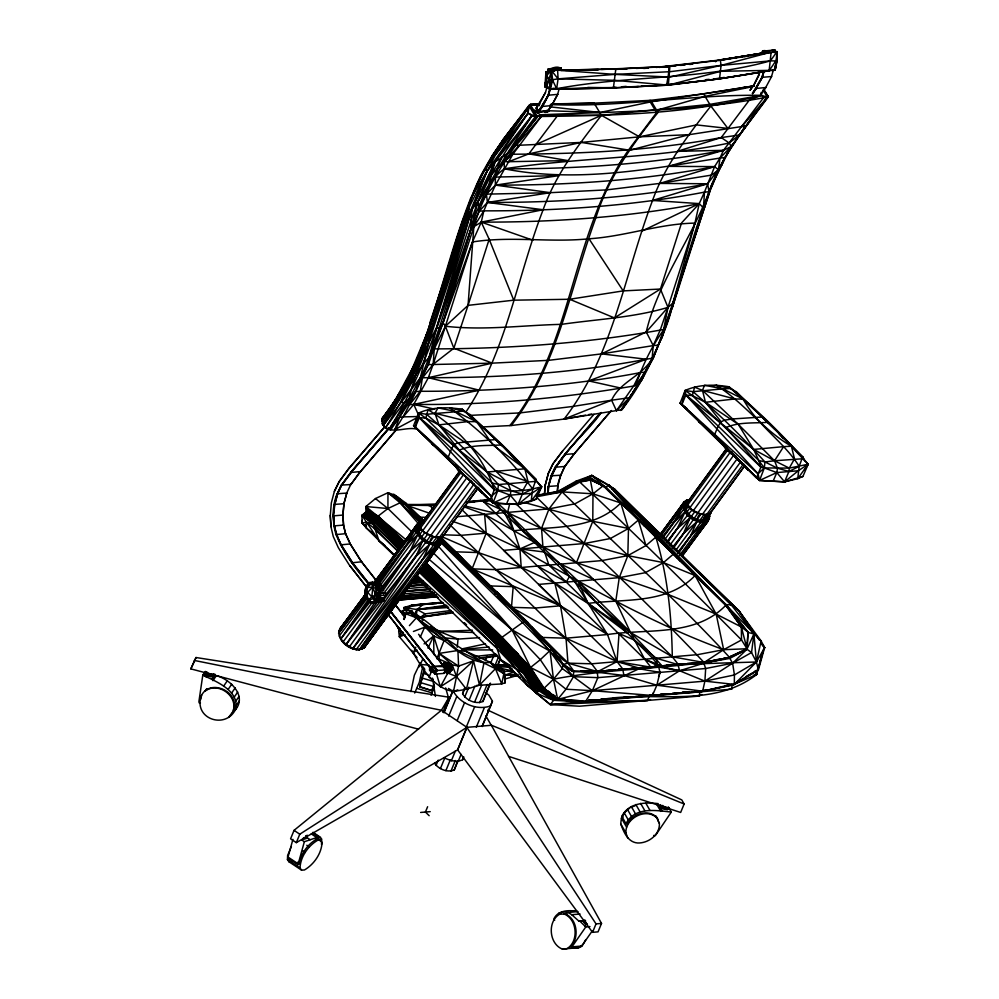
<?xml version="1.0" encoding="UTF-8"?>
<svg xmlns="http://www.w3.org/2000/svg" width="999" height="999" viewBox="0 0 999 999"><rect width="100%" height="100%" fill="white"/><g stroke="black" fill="none" stroke-linecap="round" stroke-linejoin="round"><path stroke-width="1.5" d="M422.864 521.703L405.07 504.308L393.681 494.692L387.949 492.719L387.937 508.528L412.312 532.342M442.407 665.334L439.11 659.115L439.148 653.396L433.691 635.913L416.396 617.794L409.403 612.499L405.769 613.761L403.584 619.13M668.506 66.521C670.029 71.079 666.171 84.003 666.932 85.215M665.834 66.558L663.798 67.083L669.904 66.446L668.331 85.14L613.411 87.825L550.249 89.311L544.93 86.988L545.854 80.819M306.805 838.099L306.031 836.937L307.118 835.913L305.494 838.111L303.384 838.76L306.805 838.099L306.181 836.225M306.006 835.639L306.019 837.637M425.611 563.136L501.71 638.648L529.045 667.632L541.97 687.062L557.679 699.375L585.826 701.111L702.634 691.208L734.302 684.415L734.427 674.949L732.629 663.199L729.819 658.391C671.565 669.38 611.7 667.807 553.471 679.195L530.531 667.482L479.757 616.533M548.626 70.704L545.916 72.178L546.79 75.237L546.59 86.638L550.249 89.311L556.655 88.724C627.422 75.2 700.561 80.345 770.391 60.877L777.085 60.927L777.035 51.636L772.552 51.798M653.259 666.658L659.028 666.433L644.667 659.228L548.851 564.959L542.944 546.965L541.52 528.421L549.025 508.866L562.062 491.895L576.336 482.055L590.759 479.932L605.506 486.975L620.779 502.984L628.483 528.459L627.834 555.631L619.268 577.647L615.796 601.048L630.544 632.542L644.667 659.228L650.811 667.157C682.916 662.424 718.556 667.02 747.002 648.751L748.039 632.092L725.774 604.432L605.506 486.975L589.934 477.672L576.336 482.055L559.34 491.133L536.563 495.317M774.325 51.748L777.035 51.636L776.785 61.201L775.124 70.242L720.754 71.316L668.331 85.14L614.622 80.307L558.091 78.871L549.088 80.245L546.79 75.237L551.623 70.729L553.758 70.192L615.809 69.093L669.904 66.446M416.371 429.071C405.969 426.398 391.233 435.114 383.354 425.287C429.27 357.267 440.784 273.813 470.541 198.651L487.012 171.204L495.042 161.776L528.084 113.112L528.833 105.582L530.194 104.583L539.572 104.171M362.312 520.304L362.2 523.076L366.084 527.797L394.493 555.881M763.973 89.51L768.368 96.841C693.406 111.701 616.545 111.476 540.422 114.798L537.574 116.721C510.751 149.775 486.038 185.514 473.838 226.785L443.057 322.652L428.296 364.623L420.367 377.784L383.354 425.287L382.305 423.826L381.918 418.831C403.908 390.447 419.243 357.967 432.879 324.962L472.028 209.078L487.012 171.204L495.579 154.695L528.259 108.067C503.583 137.562 479.295 169.355 468.419 206.781M616.833 87.437L554.17 88.811L556.655 88.724C628.209 89.423 699.612 83.554 769.979 70.517L775.124 70.242L777.035 51.636L720.341 60.24L659.14 67.408M318.057 838.486L322.065 842.319C321.566 853.571 314.011 864.347 304.445 869.992L301.511 870.104L288.923 861.75L287.437 859.59L287.625 855.469L291.396 846.478M301.511 870.104L300.025 867.944C300.512 856.692 308.079 845.928 317.632 840.284L320.567 840.159M435.564 671.54L431.031 671.927L429.607 670.354L429.757 667.045L430.869 666.395L449.001 666.733M641.408 86.276L668.331 85.14L719.542 78.834L769.13 70.717L771.141 52.098L721.078 65.385L669.58 77.085L614.947 74.376L557.604 70.192L551.623 70.729L545.916 72.178L544.93 86.988M368.631 601.423C366.67 595.616 365.846 587.724 369.717 582.529C382.018 580.094 385.127 600.961 373.314 603.483C364.011 602.085 362.375 587.412 369.717 582.529L374.45 585.214L382.03 586.101M415.547 576.473L527.147 685.264L550.262 704.557L579.495 706.218L699.188 696.078L700.112 690.908L695.516 691.308M774.799 66.046L775.124 70.242L776.036 62.925M761.151 92.407L761.5 95.33L763.611 97.64L723.463 150.337L719.992 158.067L714.61 166.608L704.457 192.145L703.546 207.317C678.496 275.374 667.994 351.223 621.878 409.702L564.085 419.081L511.238 425.524L482.255 426.973M694.867 691.483L702.634 691.208L704.894 681.143L705.669 668.518L703.858 663.211L702.359 662.212L699.325 662.474M559.303 491.695L540.809 495.029L557.28 491.783L576.186 481.118L591.783 475.449L608.791 485.102L725.761 604.707L748.014 632.417L746.952 649.225L732.629 663.199L704.894 681.143L592.37 690.684L565.996 689.223L553.471 679.195L540.309 659.69L511.988 629.782L438.074 545.904M491.421 158.629L503.558 138.998L528.833 105.582L533.666 110.252L540.422 114.798L541.258 116.483L531.855 115.672C508.753 151.523 483.179 186.788 471.178 228.321C446.541 296.441 428.284 367.782 388.961 429.433L399.6 417.195L403.246 416.883L413.736 404.408L428.346 377.697L433.204 364.248L434.228 348.901L445.404 326.248L472.415 241.97L481.256 222.128L483.841 210.839L487.412 202.435L495.454 185.115L512.862 154.233L541.258 116.483C615.084 115.547 689.622 114.036 761.5 95.33L767.382 97.253C745.117 126.898 721.353 156.219 709.015 191.733C691.208 239.822 658.179 281.356 646.241 331.93L601.598 353.883L548.751 360.327L492.195 363.149L428.296 364.623C417.682 386.476 408.953 409.503 394.917 429.47L416.521 417.957M484.627 170.717L486.675 166.571L480.794 175.986L471.99 196.703L424.975 343.818L411.176 389.922L407.729 404.82L415.397 391.645L443.057 322.652L471.178 228.321L477.672 202.372L490.846 175.337L504.12 161.663L507.192 154.071L535.427 116.571L528.833 105.582L528.084 113.112L531.855 115.672L495.042 161.776L477.672 202.372L470.854 221.229L436.675 327.385L406.006 387.45L382.305 423.826L385.452 427.784L390.597 429.982L407.729 404.82L409.54 404.67L420.304 391.283L422.34 378.109L433.204 364.248L453.858 348.226L468.056 305.357L473.838 226.785L483.841 210.839C557.792 211.039 631.73 205.981 704.457 192.145L709.015 191.733L723.426 161.126M537.862 492.957L541.608 486.825L532.642 488.936C509.752 458.004 480.731 430.769 449.787 407.917L463.873 411.089L469.88 414.41L536.213 479.258L532.642 488.936L531.181 501.273L518.044 504.445L492.982 503.046L413.586 425.736L418.581 413.074C432.355 406.805 447.752 406.943 462.4 409.353C490.834 432.542 517.832 458.891 541.608 486.825L536.376 499.038L531.181 501.273L541.608 486.825L503.409 446.478L462.4 409.353L459.403 409.665M710.289 386.163L716.333 385.327L730.419 388.499L736.425 391.82L802.759 456.668L799.188 466.346L797.726 478.683L784.59 481.855L759.527 480.457L680.132 403.146L685.127 390.484C698.9 384.215 714.297 384.353 728.945 386.763C757.379 409.952 784.377 436.301 808.154 464.235L802.921 476.448L797.726 478.683L808.154 464.235L769.954 423.888L728.945 386.763L725.948 387.075M422.19 522.964C414.073 527.497 420.542 537.986 426.885 540.834C433.466 545.779 441.583 542.095 443.968 534.577L439.185 541.433L438.936 544.68L364.136 647.764C353.596 654.757 334.34 640.409 340.159 628.508L366.109 593.344M660.264 534.29L684.365 501.648L686.55 500.224L688.411 501.748L689.472 500.312C681.343 504.845 687.824 515.334 694.155 518.181C700.736 523.126 708.865 519.443 711.238 511.925L706.455 518.781L706.218 522.027L681.755 555.731M446.553 669.842L437.262 670.466L434.99 674.113L444.268 673.363L446.553 669.842L418.556 634.265M410.889 691.62L414.36 675.212L420.329 662.799M422.689 667.07L419.318 682.28L414.685 693.044M456.443 556.306L456.618 554.208L442.47 540.372M643.206 667.32L650.811 667.157L639.323 668.144L617.032 661.6L566.021 638.186L511.476 607.305L513.186 586.663L449.662 524.487M292.919 839.36L287.799 857.891L297.989 864.659L298.826 864.048C300.949 854.095 307.33 844.455 316.308 839.397L319.243 839.285L320.729 841.445M297.989 864.659L304.358 841.72L318.918 836.825L321.715 838.985L321.503 844.63M443.219 535.926C437.974 540.147 431.918 532.217 429.757 542.232L429.57 544.443L423.226 558.703L359.378 649.812L355.557 648.763M704.457 192.145L699.238 203.621L694.929 223.114L667.981 307.38L660.364 329.745L653.246 345.604L652.122 358.629L637.499 385.352L621.878 409.702L631.443 394.48M710.501 513.274C705.257 517.494 699.2 509.565 697.04 519.58L696.852 521.79L690.496 536.051L678.97 552.509M369.355 584.877C348.127 560.277 323.589 528.096 337.1 493.768L346.778 493.069L343.881 503.733L334.315 504.408M361.463 561.75L376.086 580.307L361.588 561.788L351.973 562.799L340.634 544.867L350.287 543.931L345.604 533.678L335.989 534.627L333.891 525.911L333.291 515.821L334.503 504.47L337.187 493.818L341.271 485.089L350.861 484.54L359.615 472.515M333.491 515.846L334.827 504.495L337.6 493.931M350.237 544.055L345.529 533.678L343.531 525.062L342.869 515.072L343.968 503.621L342.932 515.059L333.716 515.846M545.317 484.952L544.405 494.692L545.279 484.977L548.326 473.376L552.897 463.848L562.837 450.749L593.918 414.335M547.714 493.618L548.264 486.463L557.942 485.751C557.067 480.731 572.215 451.423 560.601 475.224L551.048 475.824L555.219 467.145L564.835 454.208L599.837 413.424M547.814 493.631L548.451 486.525L551.236 475.936L555.294 467.22L564.885 466.483M548.051 493.643L548.776 486.55M557.317 491.458L557.854 485.651L557.392 491.446M383.516 599.462L378.858 599.862L370.317 602.672C365.659 598.938 363.911 592.357 366.121 586.838M457.242 647.24L458.054 639.085L434.066 629.333M507.717 503.871L492.982 503.046L497.802 490.534L498.401 484.54C475.911 459.69 451.898 436.101 426.486 414.26L418.581 413.074L415.347 427.06L489.922 500.437L494.343 489.772C483.441 456.043 458.042 427.809 428.034 409.765L425.799 418.144L492.132 482.992L497.802 490.534L510.277 495.167L531.73 493.344L541.608 486.825M802.921 476.448L784.59 481.855L759.527 480.457L764.347 467.944L764.934 461.95C742.457 437.1 718.443 413.511 693.019 391.67L685.127 390.484L681.892 404.47L756.468 477.847L760.876 467.195L758.678 460.414L753.696 449.425L738.211 424.25L702.447 390.359L694.58 387.175L692.344 395.554L758.678 460.414L764.347 467.944L776.81 472.577L798.276 470.766L808.154 464.235L804.395 470.217M366.208 586.7L349.987 565.871L366.333 586.738M365.159 591.957L365.734 596.066L368.169 600.474L371.79 596.84L372.852 587.15L371.353 583.616L372.252 582.317L376.061 583.566L379.158 583.304M492.132 482.992L498.401 484.54L510.926 490.771L522.377 494.043L532.642 488.936C520.129 491.558 506.943 491.396 494.343 489.772L459.315 450.212L438.936 424.875L434.99 413.261L438.012 407.854L455.032 411.326L476.66 421.678L493.031 445.03L524.875 468.806L527.947 481.443L522.739 490.696L522.377 494.043L518.044 504.445L510.664 504.033M716.333 385.327C743.743 402.322 763.086 430.007 791.42 446.228L794.492 458.853L789.285 468.106L788.923 471.453L784.59 481.855L776.81 472.577L777.472 468.194L774.525 460.764L738.211 424.25L705.469 402.285L692.344 395.554L685.127 390.484L685.863 395.042L681.892 404.47L758.029 473.751L759.527 480.457L776.81 472.577L773.026 481.418M428.296 364.623L429.133 357.342L436.675 327.385L472.028 209.078L495.042 161.776C514.36 151.236 526.573 132.343 541.258 116.483M416.233 616.183L417.033 609.502L423.002 604.557L442.844 602.747M656.106 816.096L659.427 823.688C659.665 835.002 648.289 843.356 637.599 842.994C627.747 842.219 623.688 831.905 620.716 823.875L621.415 818.156L624.575 812.599L629.695 808.066M627.722 837.886L625.874 832.854C625.237 817.856 647.127 806.817 657.579 818.668M776.66 54.396L777.035 51.636L774.15 52.572M442.495 538.861L440.959 543.481L364.136 647.764L442.157 541.258L440.447 537.624L440.197 539.71L442.157 541.258L439.185 541.433L440.959 543.481L416.396 575.923M683.054 554.732L709.44 518.606L707.729 514.972L709.777 516.221L708.241 520.829L682.317 556.006M420.042 520.454L405.219 504.033L405.407 502.709L393.806 494.405L394.53 496.503M377.21 585.951L373.938 598.314L374.375 601.198L375.661 602.235L378.259 598.701L379.57 592.157L375.761 584.128L374.063 582.879L367.257 584.802L365.097 592.132L367.245 587.499L371.353 583.616M205.344 671.403L202.785 675.162L198.926 701.435L199.113 702.784L200.449 703.059M545.904 80.469L545.367 84.078L546.59 86.638L551.623 70.729L558.091 78.871L556.655 88.724L552.634 80.282L551.623 70.729L550.249 89.311L545.367 84.078L546.79 75.237M236.726 706.443C228.746 730.606 193.119 720.142 201.186 695.953C209.877 677.971 239.66 691.545 233.516 709.677L235.264 709.989C239.797 694.268 223.264 685.039 211.863 679.382L202.785 675.162M212.924 680.681L216.346 675.674C230.157 679.133 247.327 696.028 235.264 709.989M668.681 807.504L668.93 808.441L667.519 809.54L664.41 809.14L665.247 806.917L666.708 807.267C666.283 810.664 661.563 807.716 661.176 805.694L660.289 805.519L660.689 804.794M561.463 70.055L615.809 69.093L613.411 87.825L587.762 87.413M383.354 425.287L407.717 386.725L423.951 363.161L429.133 357.342L439.085 328.409L443.057 322.652L472.415 241.97C510.839 235.864 550.224 242.807 588.985 238.773C624.725 236.588 659.29 223.676 694.929 223.114L672.901 303.172C669.255 322.702 660.289 340.671 652.122 358.629C642.12 376.248 620.004 381.593 611.6 400.212L564.085 419.081C613.211 355.632 624.687 273.689 652.547 200.462C665.134 165.21 687.974 135.177 710.851 106.044L703.546 93.881L650.699 100.337L594.13 103.147L552.035 104.096M522.589 114.41L503.558 138.998L492.145 155.694L487.362 165.21M213.574 674.362L213.948 676.173L210.265 676.61L205.994 674.125L205.482 673.126L206.406 671.79L204.982 674.687L205.632 672.315L206.493 672.577M205.319 676.385L206.781 674.038L206.244 672.664L207.667 674.849L210.215 676.036L212.55 676.111L213.823 674.612M445.566 671.091L448.052 671.865L449.9 669.455L449.225 667.132L442.669 664.085L444.118 662.911L448.189 663.636L451.598 666.321L450 672.252L444.018 672.402L448.052 671.865L449.225 667.132L447.889 665.459M446.703 665.384L431.955 666.795L431.031 671.927L434.028 671.503M679.045 283.778L672.002 308.666L704.095 208.566L699.238 203.621L681.555 222.952L660.439 289.048L667.981 307.38L662.05 337.6L659.003 343.244M377.135 600.749C377.572 594.442 376.998 588.548 374.063 582.879M524.487 111.963L530.194 104.583L533.666 110.252L535.427 116.571L528.084 113.112L487.012 171.204L469.405 206.681L467.07 218.769C442.869 289.323 426.523 364.435 385.452 427.784L403.571 402.972L409.14 399.051L415.397 391.645L420.304 391.283C494.068 391.458 567.794 386.426 640.334 372.627L645.179 372.177L653.271 358.042L658.478 344.593M441.77 540.184L525.162 621.703L551.585 649.063L563.036 664.81L562.312 668.581L553.471 679.195L544.155 688.186L541.97 687.062L530.531 667.482L511.988 629.782L433.354 552.922M411.675 650.324C421.865 667.22 432.13 687.587 453.484 691.57L458.591 666.133L457.904 650.499C441.446 634.677 424.825 616.92 403.696 607.667L411.875 605.144L441.358 602.322M495.217 594.218L495.591 592.32L475.349 570.991L441.57 537.962M424.1 669.929L419.717 686.987L432.03 690.659L434.228 684.19M419.717 686.987L424.775 669.155M775.786 67.22L776.772 58.342M775.124 70.242L777.085 60.927M647.802 367.345L653.271 358.042L664.01 329.433L712.399 183.953M495.042 161.776L486.438 194.156L478.846 206.681L479.245 211.214L471.178 228.321L439.085 328.409L436.675 327.385M343.943 503.721L346.778 493.069M545.267 485.002L548.376 473.301M557.942 485.726L560.601 475.224M449.95 262.475L430.469 321.203C422.977 357.929 405.644 392.132 381.83 420.979L405.344 383.766M540.534 684.327L541.97 687.062L557.679 699.375L592.37 690.684L652.447 695.466L656.842 685.214L679.582 670.741L703.858 663.211L726.66 657.929L704.045 662.512L672.302 656.78L630.544 632.542L588.149 603.384L554.757 582.979L521.216 567.395L519.93 548.938L507.629 512.375L509.777 503.446M580.831 671.34L597.302 672.24L623.938 675.449L656.842 685.214L659.977 672.402L658.766 667.082L657.155 666.133L654.42 666.37M200.524 699.824L201.636 695.292M232.505 712.624C239.66 697.077 218.444 680.893 205.057 691.171L206.743 688.698M384.865 426.76L348.863 468.444L338.986 482.005L334.39 491.271L331.331 502.909L330.307 515.422L330.994 526.61M394.917 429.47L399.6 417.195L420.367 377.784L432.879 324.962L469.405 206.681L462.587 221.079C439.548 288.961 426.286 362.687 381.83 420.979M705.544 202.76L671.728 307.455L705.431 202.785M460.701 228.584C469.093 201.049 480.769 173.551 496.965 149.788L528.259 108.067M750.137 90.185L753.77 85.227L760.239 71.628M419.505 354.395L427.26 332.205M334.727 504.495L337.5 493.931M490.509 683.229L482.979 701.485C475.786 704.582 466.321 700.386 462.587 693.743L464.423 688.336M434.602 763.273C438.586 769.18 447.502 772.901 454.283 769.929L457.704 760.689M444.056 757.904L451.386 760.701L458.204 761.363L462.674 759.74L463.286 757.417M482.979 701.485L483.666 698.888M548.351 486.501L551.048 475.824M548.676 486.563C555.057 455.781 584.19 437.013 601.286 412.525M552.634 80.282L550.249 89.311L549.088 80.245M508.341 644.78L501.71 638.648L502.097 637.225L522.602 622.552L525.162 621.703L530.194 627.26M404.57 618.006L405.769 613.761L416.396 617.794L447.477 639.747L466.071 651.385L490.584 662.462L504.358 671.216L501.698 683.928L476.61 685.414M757.017 670.541L756.493 674.65C711.862 709.065 652.722 690.371 601.173 699.562M417.07 657.629L399.413 636.8L400.999 631.031M404.183 619.517L405.769 613.761L412.437 611.288L405.307 610.052L400.886 611.863L407.879 613.461L412.437 611.288L409.403 612.499L421.191 618.094L422.964 620.466M763.124 89.96L767.382 97.253L731.231 146.503L714.76 178.521M660.252 694.492L700.062 691.882L731.955 685.214L756.493 674.65L762.449 653.371M726.847 685.364L734.302 684.415L758.366 670.029L764.622 647.639L761.113 640.971L738.736 610.576L614.697 489.31L608.791 485.102L605.669 487.312L602.809 486.163M536.188 108.117L545.442 92.595L547.077 86.763M549.962 88.274L548.126 95.117L542.232 106.456L551.71 105.582L547.077 112M557.642 94.243L551.585 105.782L557.717 94.368L548.339 95.217L550.262 88.387M537.949 112.787L542.532 106.543L548.538 95.242L550.474 88.412M557.592 94.48L559.178 88.824M752.522 93.506L762 77.123L763.523 71.691M761.088 93.869L765.621 87.55L756.093 88.449L762.287 77.273L763.711 71.778M762.075 77.185L764.035 71.828M762.387 77.298L771.54 76.536L773.513 69.518M475.611 188.674C481.83 170.342 495.641 156.393 503.558 138.998M659.877 808.74L660.289 805.519M753.471 675.237L756.493 674.65L762.849 651.96M338.986 482.005L334.403 491.371M433.204 364.248L445.404 326.248L468.056 305.357L489.173 239.248L481.256 222.128L471.178 228.321L470.854 221.229L472.028 209.078C483.603 196.241 489.685 178.883 504.383 168.819C579.045 157.168 655.069 158.804 729.233 143.007L740.097 134.328L768.368 96.841L763.511 89.798M552.884 463.898L562.837 450.749M539.822 103.172L545.442 92.595M753.77 85.227L759.377 74.45M757.979 667.782L756.206 673.538L755.906 672.427M759.74 662.025L762.399 653.396M483.841 210.839L479.245 211.214L487.412 202.435L486.438 194.156L495.454 185.115C493.306 157.218 518.606 137.425 531.855 115.672M465.934 412.013C506.468 351.236 517.145 276.873 543.131 209.74C555.656 174.425 578.708 144.555 601.435 115.322L710.077 104.358L761.5 95.33L749.55 99.813L721.228 137.562L677.334 151.336L723.463 150.337L731.231 146.503L729.233 143.007L721.228 137.562C652.547 150.699 582.629 153.784 512.862 154.233L504.12 161.663L504.383 168.819C576.073 183.054 648.888 169.256 719.992 158.067L724.837 157.617L745.679 125.936L689.198 134.665L629.67 150.25L581.268 142.42L515.896 145.404M511.238 425.524C558.091 365.484 570.167 287.999 595.716 218.232C607.941 178.609 632.217 144.405 658.004 112.512L650.699 100.337M407.48 380.007L428.196 330.444L464.947 216.159L471.99 196.703M433.017 316.246L431.593 320.691L430.469 321.203M437.787 301.398L441.108 290.996M447.777 270.217L450.162 262.787M662.05 337.6L671.266 308.891L663.586 330.357M660.701 809.689L662.599 805.444L663.798 806.28L662.774 808.416L660.539 806.455L661.263 805.918L666.146 808.628L667.419 808.641L667.994 807.267M652.447 695.466L653.383 692.582M658.553 676.723L659.977 672.402L639.085 668.743L630.169 668.955M455.794 244.855L458.229 237.512M466.471 212.637L467.932 208.242M428.196 330.444L469.405 206.681M428.708 329.195L431.118 322.115M206.343 677.322L208.217 673.051L211.026 674.362L214.261 673.975M574.475 453.496L564.735 466.608L574.475 453.496L610.439 411.451M432.854 666.695L429.757 667.045L431.031 671.927L432.642 670.604L433.204 669.018L431.955 666.795L429.757 667.045L429.607 670.354M418.706 667.257L420.204 663.024M482.23 726.548L492.445 701.173L488.848 695.104L485.452 692.607M429.133 357.342L434.228 348.901C511.263 348.639 588.149 343.194 664.01 329.433C651.548 346.416 642.419 365.597 635.689 385.502L645.179 372.177L642.045 379.308L620.504 410.489M705.906 201.311L707.479 196.953M709.577 191.159L712.187 183.903L704.095 208.566L709.015 191.733L707.604 183.766L721.578 165.422L724.837 157.617M584.914 926.061L586.201 923.138L584.403 921.39L584.977 920.017M428.346 329.333L431.056 322.14M419.705 354.258L423.326 344.643M432.267 688.96L433.229 686.438M431.031 695.254L434.503 686.825M464.26 506.93L484.59 514.36L486.213 533.166L472.102 568.868L495.779 569.63L601.823 560.601L627.834 555.631L645.966 545.554L655.831 537.162L657.005 537.225M436.838 658.791L444.08 640.546L447.477 639.747M711.75 186.95L718.456 169.855L719.992 158.067L731.231 146.503M415.984 612.162L417.033 609.502L445.979 605.244M399.775 628.533L398.688 631.218L399.413 636.8L405.02 634.677M462.587 221.079L467.832 208.217M418.569 729.195L190.846 668.88L196.029 657.517L449.063 697.227L442.819 712.349M196.029 657.517L190.846 668.88M207.255 672.165L206.693 673.538L208.978 675.187L213.012 675.811L213.574 674.437M209.54 673.826L208.591 675.998M211.026 674.362L210.265 676.61M212.437 674.575L211.875 676.847M449.063 697.227L441.433 710.252L294.056 830.356L290.584 838.798L296.303 842.632L457.579 749.874L466.87 727.347L491.358 725.286L601.523 923.426L598.051 931.855L592.557 932.329L457.642 749.887L466.933 727.359L441.433 710.252L194.318 660.439M296.303 842.632L299.787 834.202L466.87 727.347L596.028 923.888L592.557 932.329M306.144 838.685L305.494 838.111L307.13 835.152M490.059 499.475L492.982 503.046L491.483 496.328L415.347 427.06L419.318 417.632L418.581 413.074L425.799 418.144L438.936 424.875L471.665 446.84L507.992 483.354L510.926 490.771L510.277 495.167L492.982 503.046L468.081 478.459L458.991 471.94L459.765 470.079M443.931 712.287L453.034 690.197M443.968 712.811L453.071 690.734C459.565 703.483 477.247 710.963 490.771 705.843M448.701 716.121L456.668 696.803M462.587 693.743L464.897 688.124M436.026 765.471L438.211 760.152M464.722 697.027L468.781 687.2M457.18 720.591L464.572 702.647M440.422 768.568L444.792 757.941M469.118 700.124L474.912 686.076M485.402 660.614L487.162 656.343M427.622 806.73L425.424 812.05L429.158 815.696M445.879 770.641L450.262 760.027M474.575 702.197L481.53 685.339M490.859 662.699L493.793 655.569M451.386 760.701L455.407 750.948M466.146 727.397L474.675 706.693M450.949 771.141L455.332 760.526M479.657 702.697L487.187 684.44M494.767 666.046L498.289 657.504M454.283 769.929L458.104 760.639M484.24 697.489L490.034 683.441M498.189 663.661L499.95 659.39M458.204 761.363L461.076 754.407M497.502 666.258L500.437 659.14M462.674 759.74L463.823 756.955M476.298 727.185L484.265 707.866M482.205 726.023L492.445 701.173M736.388 456.518L731.006 453.633L725.898 449.325L726.673 447.465M731.006 453.633L731.78 451.773M585.639 920.916L585.139 922.751L587.449 924.162M487.737 710.102L681.78 799.899L684.128 804.008L680.656 812.449L508.541 756.355M738.973 680.806L734.302 684.415L704.894 681.143L679.582 670.741L678.221 665.421L676.648 664.447L678.483 664.722L672.302 656.78L576.473 562.662L592.782 521.291L592.981 493.806L589.934 477.672M715.421 436.488L715.871 435.701L715.434 436.488L714.085 436.151L714.722 434.34L718.181 426.123L721.191 421.815L705.469 402.285L702.447 390.359L704.557 385.264L722.901 388.873L730.419 388.499M431.218 672.04L429.033 677.247L432.942 679.42M506.493 504.008L510.277 495.167L518.044 504.445L536.376 499.038M415.809 647.165L413.286 652.859L416.883 649.862M420.217 637.2L424.625 627.235C446.753 637.849 463.936 664.76 490.584 662.462L504.358 674.013L504.994 682.779L501.698 683.928L495.467 668.668L490.584 662.462M409.54 404.67L413.736 404.408C488.823 405.294 563.598 398.176 637.499 385.352L642.045 379.308L646.228 369.992M415.834 612.125L417.033 609.502L446.441 606.256M420.766 349.475L424.288 341.808M368.169 600.474L373.314 603.483C375.05 598.463 379.608 594.48 385.202 595.379M424.313 668.393L420.292 664.435L422.839 659.003M427.947 648.139L433.691 635.913L444.08 640.546L416.396 617.794L409.403 625.611M346.653 493.169L350.874 484.278M548.351 473.439L552.947 463.798M551.348 475.974L555.594 467.37L565.184 454.47L574.45 453.646M718.643 170.28L723.264 160.827M762.649 651.66L764.622 647.639L761.937 643.806M476.398 187.312L477.772 184.553M640.334 372.627L633.853 385.664L616.445 410.701L611.6 400.212L572.902 406.443L520.054 412.899L469.617 415.409M397.952 396.578L397.177 396.541L417.232 359.565M407.629 379.932L410.264 374.8M470.541 198.651L475.037 190.085M436.526 674.038L440.372 686.788L452.26 664.847L458.591 666.133L473.514 660.789L479.508 685.127L466.396 689.248L453.484 691.57L448.414 688.423M733.353 143.719L726.673 154.358M538.411 111.301L548.339 95.217M548.439 95.242L542.07 106.306M752.821 93.594L762.487 77.298M765.534 87.837L771.615 76.511M373.564 583.453L416.059 526.298L418.456 527.235L420.679 523.888M660.327 534.527L683.328 503.646L685.739 504.582L687.949 501.236M585.801 939.609L582.929 944.729L578.883 947.689L562.275 949.05C549.1 943.83 547.227 921.503 559.502 914.297L565.122 913.873C577.285 918.705 579.52 937.561 570.854 946.465L571.515 947.514L581.231 946.69L592.157 931.093M667.794 808.628L668.668 807.667L667.794 808.628L668.518 809.165M212.737 678.296L213.948 676.173L213.174 675.686L213.162 676.698M649.288 100.4L656.605 112.575L628.471 150.05C570.729 233.504 573.551 345.142 509.84 425.599M762 643.943L764.622 647.639L756.418 662L734.302 684.415M522.227 659.39L529.358 667.257L542.17 686.45L536.338 693.306L495.242 643.219L419.892 569.555M643.955 373.913L645.466 371.303M398.713 395.292L403.971 386.338M487.475 165.247L489.048 162.6M496.965 149.788L485.614 168.769L487.012 171.204L467.07 218.769L472.028 209.078L427.609 346.166L415.934 374.887L401.561 401.123L403.571 402.972M490.846 175.337L501.835 156.968M726.685 154.108L728.259 151.473M730.619 147.527L732.192 144.905M366.795 598.688L339.223 636.051L342.969 642.095L352.697 648.738L435.264 543.119L475.861 487.624M410.04 373.988L412.849 369.518M618.618 164.972L623.089 157.854M633.041 391.933L635.439 388.136M437.038 547.427L364.136 647.764M704.32 524.775L684.04 553.284M707.442 519.88L709.777 516.221M758.678 460.414L764.934 461.95L774.525 460.764L783.616 446.64L791.42 446.228M411.625 532.642L417.082 524.3L421.815 522.252M677.334 512.375L679.682 508.791M681.243 506.406L684.365 501.648L686.713 502.922L686.55 500.224L691.296 499.687M388.961 429.433L409.14 399.051M658.99 822.926L657.142 817.906C648.851 808.266 632.255 813.76 627.347 824.275L625.986 823.651L621.803 816.37C628.571 802.709 645.267 802.072 658.229 803.633M625.986 823.651C634.815 806.668 655.794 810.326 671.303 812.075L655.856 834.877L654.82 835.863L653.746 835.414M571.515 947.514L585.789 926.935L589.959 926.585M211.863 679.382L215.285 674.375M223.639 686.138L227.06 681.131M228.259 689.285L231.681 684.278M231.756 692.881L235.177 687.874M234.29 697.04L237.712 692.02M235.614 701.435L239.036 696.415M235.914 705.881L239.335 700.873M228.634 717.407L235.764 707.642M374.875 602.472L345.854 644.817L352.922 648.351M382.792 590.921L420.042 537.687L421.79 536.738L424.825 532.604L433.516 536.625M775.511 61.401L769.13 70.717L769.979 70.517L719.542 78.834L667.382 85.052M667.657 542.619C675.149 531.168 683.229 520.067 692.107 509.952L700.786 513.986M673.813 547.627L697.926 513.061M439.26 537.312L435.264 543.119L436.238 545.516L429.12 558.204L362.088 649.163L356.168 649.662L354.008 648.788M706.543 514.66L677.634 553.496M390.035 408.067L381.918 418.831L397.065 397.814L393.556 402.959M368.194 599.737L340.709 639.098L346.079 644.717M378.833 584.49L420.005 526.898L419.93 525.237M662.961 537.712L687.287 504.245L687.212 502.584M740.097 134.328L754.195 114.398M406.593 539.972L409.278 536.213L404.607 542.445M670.304 522.34L673.875 517.32L667.369 526.011M373.863 583.241L406.031 539.66L415.559 528.908L418.169 529.383L420.005 526.823M660.451 534.44L673.314 517.007L682.841 506.256L685.451 506.73L687.275 504.17L692.107 509.952M777.035 51.636L770.391 60.877L721.078 65.385L669.867 71.703L614.947 74.376L558.091 78.871L557.604 70.192M365.946 595.242L338.611 633.129L339.585 634.253M374.15 583.866L417.082 524.3L419.443 525.574L421.128 524.388L419.268 522.877L416.546 526.51M660.564 534.69L684.365 501.648C679.582 514.735 671.041 526.336 662.574 537.425M478.646 487.4L442.819 536.426C434.777 538.923 425.199 534.74 420.529 527.959L420.179 525.412L459.94 470.779M458.728 472.664L420.179 525.412M420.529 527.959L461.188 472.077M422.652 530.806L463.311 474.937M426.236 533.541L466.895 477.672M470.492 481.093L349.175 647.077M435.464 537.05L474.325 483.653M442.819 536.426L478.059 487.999M744.655 466.021L709.727 513.811C701.685 516.308 692.107 512.125 687.424 505.344L687.087 502.797L725.948 449.413M725.636 450.049L687.087 502.797M687.424 505.344L728.096 449.475M689.56 508.191L730.219 452.322M693.144 510.926L733.803 455.057M697.639 513.124L737.399 458.491M702.372 514.435L740.321 462.287M706.618 514.685L743.668 463.773M709.727 513.811L744.967 465.384M689.198 134.665L639.51 136.838L601.435 115.322L540.422 114.798L557.192 116.121L528.846 153.871L508.616 161.701L504.12 161.663L519.542 145.092M439.185 541.433L443.281 535.801M692.132 542.07L708.241 520.829L706.455 518.781L710.564 513.149M536.151 108.042L539.785 102.947M537.649 112.7L542.145 106.394M537.762 112.75L542.432 106.543M548.014 110.489L551.673 105.494M750.099 90.097L753.733 85.002M427.584 534.303L383.391 593.918M752.359 93.357L756.093 88.449M752.622 93.556L756.38 88.599M373.526 583.304L417.082 524.3L415.559 528.908C416.608 534.877 420.941 539.797 426.173 542.619L429.757 542.232L433.803 536.725M761.076 94.018L765.671 87.712M436.825 537.262L432.642 542.969L433.091 545.179L436.238 545.516L440.959 543.481L359.378 649.812L436.238 545.516L423.226 558.703L356.168 649.662M439.523 537.312L435.264 543.119L438.936 544.68L437.525 542.557L441.708 536.85M694.867 511.65L669.904 545.192M660.589 536.388L682.841 506.256C683.878 512.225 688.224 517.157 693.443 519.967L697.04 519.58L701.073 514.073M704.108 514.622L699.924 520.317L700.374 522.527L703.508 522.864L708.241 520.829L681.318 555.357M706.805 514.66L702.547 520.467L703.508 522.864L696.403 535.551L681.705 555.494M708.978 514.198L704.794 519.905L706.218 522.027L702.547 520.467L707.017 514.622M371.266 602.072L367.195 597.527L365.984 590.534L365.959 587.612L368.244 584.502M420.005 526.898L422.54 530.706L419.892 534.29L420.042 537.687L424.138 538.998L426.173 542.619L433.091 545.179L429.757 542.232M689.809 508.054L687.175 511.65L687.312 515.034L691.42 516.346L693.443 519.967L700.374 522.527L697.04 519.58M338.948 630.569L366.521 593.206M348.626 618.393L354.146 610.926M359.652 603.446L365.172 595.978M374.363 583.528L376.198 581.031M382.629 572.315L387.225 566.096M394.58 556.131L399.175 549.912M405.606 541.196L409.278 536.213M366.421 595.466L338.611 633.129L366.82 596.465M374.775 584.165L415.559 528.908L406.318 545.129L377.834 583.741M376.223 584.24L406.318 545.129L417.632 534.852L419.892 534.29L416.333 531.718L418.706 531.743L420.904 528.758M369.093 600.624L340.709 639.098L370.567 601.236M380.082 585.739L417.632 534.852L410.052 551.148L381.568 589.772M342.969 642.095L372.377 602.222M377.897 601.361L345.854 644.817L380.569 601.073M743.368 128.259L745.217 125.749M662.312 537.15L673.601 522.477L684.914 512.2L687.175 511.65L683.616 509.065L685.976 509.09L688.174 506.106M664.76 539.51L684.914 512.2L677.334 528.508L667.22 542.207M672.489 548.426L683.516 533.478L696.852 521.79L675.799 550.349M679.432 555.544L703.508 522.864L690.496 536.051L678.109 551.873M548.501 71.741C549.537 67.632 560.576 64.648 561.351 70.117L559.915 67.782L551.51 71.091L550.824 68.606L548.401 68.956L547.727 72.79L548.563 68.943L561.076 67.895M342.195 627.11L340.159 628.508L366.133 593.468M338.923 481.843L348.913 468.394M341.346 485.164L350.886 472.152L388.898 427.872M395.492 430.557L360.502 471.578L351.323 472.415L341.646 485.314L337.4 493.918L341.433 485.239L351.136 472.377L389.335 428.134M350.786 484.552L360.527 471.428M555.382 467.295L565.272 454.483M715.621 61.763L716.433 60.677M340.159 628.508L366.308 593.581M374.712 582.355L386.863 566.146M390.597 561.151L399.001 549.925M365.984 590.534L371.79 596.84L375.187 595.279L380.569 590.834L383.666 590.571M665.346 528.521L673.751 517.307M679.283 509.927L682.916 505.069M510.739 130.482L503.334 140.347L508.229 134.528M513.523 126.786L522.789 114.448M524.637 111.975L530.194 104.583L539.26 104.283M393.856 605.794L397.614 600.811M405.119 590.859L413.574 579.657M683.678 553.271L690.247 544.555M495.579 154.695L528.084 113.112M381.156 587.799L410.052 551.148L422.764 540.534L416.246 556.118L352.697 648.738L429.57 544.443L416.246 556.118L384.428 596.216M666.733 541.945L677.334 528.508L690.047 517.882L683.516 533.478L672.914 546.84M418.706 531.743L420.979 528.858M685.976 509.09L688.261 506.206M587.3 924.674L584.427 922.914L584.078 920.341M507.192 154.071L537.574 116.721L533.666 110.252L538.286 110.402M367.445 592.594L376.061 583.566L372.252 582.317L372.727 583.179M348.851 468.593L384.977 426.448M350.949 472.24L389.148 428.096M360.377 471.653L397.465 428.509M564.984 454.383L600.087 413.648M574.325 453.708L611.463 410.527M742.032 126.236L767.382 97.253M303.271 838.161L305.969 837.811M450.711 671.453L452.11 669.867L451.598 666.321L444.118 662.911L441.833 664.947M672.901 303.172L667.981 307.38L646.241 331.93L653.246 345.604L658.079 345.154M399.413 636.8L403.409 632.33M638.623 383.054L642.045 379.308M536.226 110.702L538.511 112.075L547.689 110.39L548.975 111.276L544.967 112.5M504.358 674.013L495.467 668.668L479.508 685.127L483.953 662.849L466.071 651.385L457.904 650.499L439.148 653.396L452.26 664.847L456.431 676.448L466.396 689.248L473.514 660.789L456.431 676.448L440.372 686.788M445.966 669.929L448.576 670.804L449.9 669.455M561.563 911.775L568.219 912.449L577.934 911.625C569.68 909.752 557.954 909.952 553.846 918.943L554.682 920.354M545.766 87.125L550.212 88.536L547.002 87.55M442.457 664.447L444.118 662.911M529.945 666.708L522.927 672.764L500.874 659.877L495.242 643.219L419.592 571.378M497.802 490.534L491.483 496.328L419.318 417.632L425.799 418.144M808.154 464.235L789.285 468.106L764.347 467.944L758.029 473.751L685.863 395.042L692.344 395.554M589.485 477.472L591.783 475.449L614.697 489.31L731.293 604.87L738.736 610.576L751.236 628.471M442.769 537.062L478.321 552.572L521.216 567.395L503.771 550.349L584.378 543.518L610.364 538.523L628.483 528.459L638.336 520.092L639.547 520.179L655.831 537.162L725.774 604.432L741.333 626.96L748.039 632.092M420.467 519.667L405.07 504.308L387.949 492.719L375.474 498.551L365.921 506.555L365.959 512.512M424.088 643.88L433.691 635.913L433.866 654.62M644.505 526.198L639.547 520.179L620.779 502.984C592.669 531.243 550.337 526.211 513.886 530.781L484.59 514.36L607.529 634.54L617.032 661.6L623.151 669.505L618.244 669.417L625.674 668.793M518.044 504.445L531.73 493.344M784.59 481.855L798.276 470.766M369.867 511.338L365.859 512.087L361.863 515.297L362.2 523.076L366.67 527.085M375.474 498.551L387.937 508.528L365.921 506.555L368.968 511.138L378.184 516.083L387.937 508.528L400.099 502.797L405.07 504.308L420.379 519.792M444.53 669.755L448.052 671.865L452.11 669.867M409.39 607.005L411.875 605.144L442.569 602.497M402.347 614.56L407.879 613.461L405.307 610.052L407.505 608.416M365.684 525.886L362.2 523.076L366.096 522.052L373.351 524.063L377.422 521.028L382.055 519.93M419.218 618.244L425.087 613.886L450.999 610.476M650.511 699.6L647.552 700.449L550.262 704.557L536.338 693.306L522.927 672.764L495.242 643.219L502.172 638.448L517.857 655.069M573.901 483.841L576.336 482.055L579.358 481.818M573.988 484.24L576.435 482.529L576.186 481.118M667.419 808.641L665.834 808.928L666.071 809.54M699.188 696.078L701.723 694.505M400.886 611.863L405.769 608.878M409.44 606.643L411.875 605.144L425.774 604.258M552.947 694.53L555.219 696.49L553.633 700.324L550.262 704.557L731.955 689.16L731.955 685.214L755.606 671.316L755.219 670.604M443.431 667.869L449.275 667.207L442.669 664.085L446.678 664.485L448.189 663.636M373.314 603.483L377.585 601.211L383.791 600.661L377.585 601.211M746.353 676.373L755.606 671.316L756.493 674.65M560.614 490.996L576.435 482.529L557.28 491.783M729.819 658.391L746.952 649.225L753.92 633.953L738.736 610.576L697.302 570.841M494.343 489.772L419.318 417.632L459.315 450.212C472.077 444.418 487.162 445.941 500.961 444.942L503.409 446.478L517.607 462.525M720.291 422.302L724.213 420.217L732.642 418.943L761.95 417.033L775.099 429.533M653.271 358.042L646.303 359.228C574.45 372.889 501.411 377.897 428.346 377.697L420.367 377.784M564.035 666.133L571.853 670.853L597.589 671.665L648.938 666.832L639.085 668.743L592.37 690.684L585.826 701.111L596.49 699.762M642.307 230.906L699.238 203.621L652.547 200.462L707.604 183.766L659.752 183.416L606.905 189.86L550.337 192.682L486.438 194.156M746.415 643.006L747.002 648.751L728.184 657.567L746.952 649.225L751.535 652.547L756.418 662L758.366 670.029M577.834 481.88L591.783 475.449L605.669 487.312L725.761 604.707L761.113 640.971L756.418 662L734.427 674.949L704.894 681.143M535.526 144.73L601.435 115.322L594.13 103.147L551.361 103.921M630.956 807.504L636.001 805.244M534.727 542.395L519.93 548.938L486.213 533.166L453.084 521.503M536.513 107.942L538.511 112.075L548.975 111.276L539.06 111.476L536.376 108.379M407.717 386.725L406.006 387.45L405.919 383.391M453.484 691.57L457.804 689.859M668.306 808.303L666.995 808.928L667.519 809.54M365.959 587.612L372.852 587.15L376.71 588.848L383.104 588.199M413.424 631.48L424.625 627.235M513.911 671.965L504.52 675.249L504.994 682.779L504.358 671.216L501.735 670.117M550.312 649.5L551.585 649.063L540.309 659.69L530.531 667.482L529.045 667.632M577.797 482.08L588.736 478.496M504.607 679.095L518.144 675.274M472.964 501.935L468.806 501.436L480.294 500.462L483.204 501.373L489.36 500.012L466.308 502.822M667.981 307.38C633.478 317.719 597.04 319.193 561.55 324.35C522.914 325.224 483.953 330.681 445.404 326.248L443.057 322.652M656.917 110.215L705.531 96.266L752.672 86.663M558.304 658.703L563.286 664.46L567.981 663.124L591.633 663.811L697.677 654.632L723.651 649.7L747.002 648.751L741.333 626.96L725.686 605.406L603.159 485.814L592.981 493.806L574.937 503.846L549.025 508.866L456.468 516.783M369.318 599.612L376.66 598.076L378.858 599.862L375.661 602.235L374.388 602.11L380.656 601.573L374.388 602.11M656.168 67.433L718.431 60.177L762.637 53.134M700.062 691.882L730.294 684.677M584.427 922.914L585.139 922.751L584.403 921.39M418.618 415.172L413.736 404.408L479.295 390.172L428.346 377.697L492.195 363.149L453.858 348.226L445.404 326.248M686.713 502.922L683.328 503.646L685.451 506.73M461.476 649L485.489 643.856M546.003 110.664L600.012 112.475L651.748 101.686L754.145 86.051M703.134 690.284L706.143 689.66M713.761 79.021L724.312 77.422M333.891 525.911L343.581 525.074L342.894 515.009M442.107 540.971L456.618 554.208L457.904 553.946L479.083 576.71M532.867 240.21L481.256 222.128L543.131 209.74L487.412 202.435L550.337 192.682L495.454 185.115L558.953 175.612L495.054 177.085M762.724 53.958C759.44 50.237 768.106 49.001 766.146 53.247L765.646 50.749M603.284 671.465L597.302 672.24L573.576 671.64L563.286 664.46L547.377 643.543L527.734 622.29L475.349 570.991L474.05 571.241L469.355 567.257M306.531 836.438L305.482 836.65L304.945 838.923M537.699 496.553L562.062 491.895L592.981 493.806L620.779 502.984M540.983 495.092L544.03 494.53M547.09 493.968L554.72 492.544M564.085 419.081L585.526 415.159M588.586 414.597L591.658 414.036M744.455 56.568L747.489 56.019M750.524 55.482L762.674 53.284M706.917 661.388L709.952 660.851M712.986 660.302L720.591 658.94M723.626 658.391L726.66 657.841M503.409 446.478L495.404 439.61L457.679 442.807L453.746 444.892L451.635 448.713L447.54 458.741L448.888 459.078M438.936 424.875L468.319 421.566L476.66 421.678M705.469 402.285L734.864 398.976L743.206 399.088C757.055 425.462 783.603 441.433 799.188 466.346L788.923 471.453L777.472 468.194L764.934 461.95M720.341 60.24L769.567 51.898L718.431 60.177L720.341 60.24L721.078 65.385L719.542 78.834L718.356 78.659M419.468 617.245L452.809 611.725M717.969 60.427L762.574 53.172M699.238 203.621C627.384 217.32 554.32 222.29 481.256 222.128M654.295 666.82L662.037 666.808L673.726 664.922M703.546 93.881L753.471 85.914M707.604 183.766C635.014 197.602 561.226 202.647 487.412 202.435M653.246 345.604L601.598 353.883L646.303 359.228L588.698 380.906L619.73 387.837M569.68 299.263L623.189 290.896L660.439 289.048L614.41 317.907L569.68 299.263L513.748 300.187L468.056 305.357M721.228 137.562L738.998 135.077M611.6 400.212L629.382 397.727L616.445 410.701L616.158 409.565M479.308 658.066L497.727 655.319M559.989 67.782L561.313 70.117L560.077 67.757L556.918 68.219M442.37 613.985L419.505 617.345L453.346 612.824M445.417 613.548L449.987 612.874M560.988 67.907L561.326 70.417L560.963 67.895L557.642 68.344M742.132 87.712L754.22 85.976M693.019 391.67L722.901 388.873L743.206 399.088M536.525 495.454L562.062 491.895L579.82 482.092L590.759 479.932L605.506 486.975L608.403 490.497M405.769 613.761L407.879 613.461M466.383 502.31L488.523 499.75M480.644 658.341L497.415 656.118M547.252 87.188L549.787 88.936L554.17 88.374M606.281 671.091L615.272 669.929M601.061 699.188L604.108 698.801M764.347 467.944L760.876 467.195L685.863 395.042L753.696 449.425L783.616 446.64M498.401 484.54L535.814 481.368M654.395 666.558L673.776 664.785M426.486 414.26L463.873 411.089M652.597 694.854L649.537 695.204L647.552 700.449L582.142 701.872L553.633 700.324L536.338 693.306L523.601 672.227L496.603 642.207L422.09 567.919M459.315 450.212L487.15 472.003L524.875 468.806M474.338 656.543L495.954 654.133M442.132 665.671L445.229 665.334M518.156 675.336L510.614 676.061M588.648 700.224L593.219 699.737M615.347 669.792L597.589 671.665L580.931 671.141M618.306 669.48L627.285 668.831M665.222 66.995L668.281 66.671M671.328 66.359L675.911 65.884M680.494 65.41L685.077 64.935M689.66 64.46L692.707 64.136M446.678 664.485L448.788 666.608L451.598 666.321M639.085 668.743L658.304 666.808M518.206 675.361L504.52 675.249L504.358 671.216L513.686 671.453M753.696 449.425L774.525 460.764L802.359 458.778M385.502 592.882L380.844 593.319L376.71 588.848M405.669 591.008L428.933 588.836M612.225 87.65L615.334 87.363M621.54 86.788L626.186 86.364M469.942 502.06L474.525 501.648M482.142 500.949L486.725 500.524M409.39 585.751L424.862 584.328M401.623 595.991L434.128 592.994M461.563 649.55L489.098 647.015M551.91 68.669L548.401 69.118L548.776 71.903M771.49 50.412L775.024 49.95L762.437 51.174M380.769 584.452L375.761 584.128L378.921 586.363L378.321 588.249L380.569 590.834M411.825 581.655L421.141 580.831M680.369 561.176L674.437 554.258L673.276 554.208L663.436 562.624L645.317 572.702L619.268 577.647L538.611 584.403L617.032 661.6L650.811 667.157M399.3 599.275L436.526 595.966M730.044 610.639L725.774 604.432L725.686 605.406C695.067 636.975 647.414 628.421 607.529 634.54L560.501 605.781L535.102 608.054L511.476 607.305M549.787 88.936L555.631 88.424M747.002 648.751L741.533 639.972L741.333 626.96L716.183 614.098L667.232 594.08L576.473 562.662L542.944 546.965L513.886 530.781L483.204 501.373L491.446 500.649L618.531 624.275M486.213 533.166L460.751 535.377L442.994 534.777M397.664 600.074L436.538 596.715M516.908 674.163L504.52 675.249L504.994 682.779M666.321 665.346L672.215 664.834M642.569 524.025L608.791 485.102L731.293 604.87L753.92 633.953L756.418 662L676.648 664.447L684.203 663.798M687.225 663.523L694.792 662.874M468.568 502.047L474.625 501.535M480.681 501.023L486.738 500.511M434.59 505.544L406.418 505.207L429.832 513.361M374.288 583.041L377.585 582.792L374.488 583.054M414.66 579.62L419.493 579.245M413.324 580.407L419.53 579.882M411.813 581.805L422.677 580.881M411.538 583.603L422.402 582.679M407.929 586.088L425.012 584.64M406.968 588.598L427.147 586.888M405.681 591.221L430.519 589.11M403.833 593.806L431.78 591.433L438.499 597.877M401.685 596.141L434.29 593.381M400.599 598.014L436.313 594.992M399.313 599.363L436.563 596.203M397.664 600.137L436.551 596.853M574.5 581.281L588.149 603.384C624.562 598.651 667.382 604.432 695.092 575.524L695.978 575.312L704.12 584.39M442.607 665.396L445.542 665.147M444.617 670.779L449.15 670.391M440.659 541.358L525.162 621.703L550.087 651.236L562.312 668.581L573.488 676.685L597.852 677.647L623.938 675.449L705.669 668.518L732.629 663.199L751.535 652.547L753.92 633.953L748.014 632.417M588.636 700.361L594.73 699.849M600.811 699.325L606.905 698.813M612.999 698.301L619.08 697.777M623.651 697.389L631.268 696.753M635.839 696.365L641.92 695.841M654.133 694.804L649.537 695.204L655.669 694.792M660.264 694.293L666.395 693.768M672.527 693.256L677.122 692.856M683.254 692.344L689.385 691.82M420.629 812.449L430.219 811.638M558.566 913.298L561.351 913.061M567.107 913.71L564.11 913.96C577.285 919.18 579.145 941.508 566.883 948.713L562.275 949.05M568.219 912.449L571.74 914.722L580.069 914.01M571.74 914.722L578.858 921.103L584.415 920.641M578.858 921.103L584.165 920.916M596.028 923.888L601.523 923.426M572.34 946.84L582.067 946.016M436.076 504.195L406.418 505.207M432.804 505.032L435.814 504.782M631.568 668.306L635.988 667.931M571.278 910.951L574.587 910.676M414.86 579.72L419.518 579.345M431.955 666.795L432.642 670.604L435.626 670.354M444.543 669.617L449.013 669.255M601.635 670.791L580.756 671.016M606.156 670.416L613.711 669.792M411.788 582.017L422.652 581.156M384.627 597.614L378.259 598.701L380.544 595.779L379.57 592.157M401.735 596.266L434.39 593.706M706.093 79.608L709.153 79.371M408.004 586.313L426.673 584.89M405.656 591.42L430.482 589.522M574.275 948.039L578.883 947.689M441.733 665.609L444.842 665.384M676.648 664.447L704.045 662.512L723.651 649.7L741.533 639.972C688.486 586.5 634.727 533.628 579.82 482.092L576.336 482.055M588.761 700.436L598.076 699.787M643.631 68.456L648.276 68.132M479.632 637.637L458.054 639.085L442.894 637.724M545.916 72.178L548.476 72.015M431.955 603.858L436.588 603.558M405.307 610.052L403.696 607.667L417.033 609.502L447.689 607.567M506.905 664.61L496.153 665.297L491.858 664.485M470.104 501.96L474.737 501.698M630.294 668.656L639.323 668.144M706.455 518.781L709.44 518.606L707.479 517.057M411.875 605.144L423.002 604.557L403.696 607.667L405.919 609.702M418.581 413.074L421.516 412.924M601.435 69.431L667.232 66.483M614.885 69.443L627.122 68.856M636.301 68.407L648.526 67.807M449.438 664.984L452.26 664.847L439.11 659.115M621.44 87.225L638.336 86.426M436.051 504.57L406.293 504.483M503.908 664.972L496.153 665.297L491.683 664.26M288.923 861.75L291.87 861.625M472.327 630.219L439.872 631.443L435.364 630.506L442.807 632.017M682.442 691.907L685.551 691.808M508.578 664.872L496.153 665.297L509.59 666.683M565.184 699.175L557.679 699.375L544.155 688.186L530.531 667.482L502.097 637.225L425.749 562.587M561.051 70.405L598.326 69.505M403.246 416.883L417.769 416.546M432.642 670.604L435.651 670.529M444.667 670.317L449.175 670.204M627.197 669.03L621.253 669.168L622.901 670.104L623.938 675.449M612.312 69.168L615.809 69.093M539.31 105.607L530.194 104.583L539.56 104.371M508.616 161.701L567.932 160.602L528.846 153.871L581.268 142.42L639.51 136.838L696.515 124.9L727.909 128.421L710.851 106.044M504.383 168.819C577.809 168.993 651.236 164.061 723.463 150.337L668.356 166.346L714.61 166.608L718.456 169.855L711.663 175.087L659.752 183.416L714.61 166.608C642.369 180.369 568.918 185.29 495.454 185.115M565.584 70.417L597.964 69.88M761.5 95.33C690.921 94.281 621.003 107.642 550.312 104.558M445.679 668.93L448.801 668.918M530.194 104.583L539.485 104.57M480.294 500.462L485.964 500.449M463.186 649.949L492.669 649.899M564.76 699.362L554.183 699.375L540.134 689.572L526.261 670.092L499.313 640.184L422.852 565.434M428.034 409.765L432.117 409.777M658.441 666.133L662.3 666.146C613.798 612.112 558.329 564.385 507.629 512.375L497.952 503.371M495.591 592.32L497.165 592.332L551.773 648.826M429.995 504.994L427.048 504.957L430.107 505.931L433.329 508.928M496.978 666.87L509.403 667.07M554.495 71.154L551.51 71.091L551.311 68.544M731.293 604.87L725.761 604.707L728.321 608.391M473.663 632.479L439.872 631.443L430.557 626.548M426.735 517.407L419.33 517.157L416.92 515.484M478.321 552.572L454.632 551.785L463.374 560.327M583.666 921.902L584.527 921.94L584.303 920.591L583.541 921.003M557.692 698.064L554.732 697.914L541.508 687.599L527.672 668.918L501.161 639.023L425.212 563.786M416.396 617.794L421.191 618.094M420.292 664.435L429.408 665.172M549.925 106.818L600.012 112.475M442.669 664.085L445.704 664.435M205.482 673.126L206.381 673.239M656.842 685.214L702.634 691.208M657.155 666.133L659.028 666.433L652.896 658.491L618.518 624.263M658.778 667.082L679.582 670.741L662.037 666.808M611.763 488.786L614.697 489.31L616.371 491.858M702.359 662.212L704.045 662.512C650.411 605.157 592.295 551.848 536.176 496.84M628.483 528.459L592.782 521.291L524.063 502.397M448.052 671.865L450 672.252M496.715 667.444L512.4 670.878M413.736 404.408L434.84 409.215M464.56 505.881L496.103 513.374L500.711 509.253L496.428 502.909M686.55 500.224L689.273 500.899M421.99 523.551L419.268 522.877L419.443 525.574L416.059 526.298L418.169 529.383M434.99 413.261L468.319 421.566M702.447 390.359L734.864 398.976M559.34 491.133L562.062 491.895C618.181 546.928 676.523 600.162 729.907 657.767M558.141 658.915L573.488 676.685L592.37 690.684L597.852 677.647L597.302 672.24L595.591 671.291L597.589 671.665L617.032 661.6L619.043 633.553L634.565 640.134L656.168 658.204L678.483 664.722M423.863 673.601L427.959 674.824M422.639 678.221L433.578 681.48M421.216 682.816L433.516 686.488M420.854 686.962L432.03 690.659M417.008 688.398L432.205 692.931M495.941 471.016L527.947 481.443M445.192 672.077L456.431 676.448M518.656 615.421L525.362 621.478L527.734 622.29M306.031 836.937L306.818 837.237M601.261 485.339L605.506 486.975M446.428 669.954L448.576 670.804M644.667 659.228L662.3 666.146M456.618 554.208L547.377 643.543L563.286 664.46L573.901 671.141L567.981 663.124L566.021 638.186L560.501 605.781L473.514 569.48M684.128 804.008L491.133 725.124L485.889 715.971M213.287 675.024L214.086 675.349M330.219 515.397L330.919 526.61L333.266 536.525L338.324 547.664L349.962 566.071M662.774 808.416L664.41 809.14M483.204 501.373L541.52 528.421L584.378 543.518L627.834 555.631L663.436 562.624L695.092 575.524L716.183 614.098L723.651 649.7C652.285 623.638 586.263 585.501 519.93 548.938L544.617 552.06L560.352 563.985L593.893 579.682M621.803 816.37L623.164 816.995M457.904 650.499L495.467 668.668M668.131 808.054L668.93 808.441M774.525 460.764L789.285 468.106M522.739 490.696L487.15 472.003M350.224 543.868L361.613 561.9M609.427 486.6L614.697 489.31M365.909 596.84L367.195 597.527M417.033 609.502L425.087 613.886M537.362 565.971L566.258 581.98L569.567 576.46L560.352 563.985M495.779 569.63L560.501 605.781L554.757 582.979M397.465 499.175L400.05 500.799M402.634 502.41L422.989 519.817L422.003 520.367L396.965 496.515L398.888 498.688M769.954 423.888L767.507 422.352C753.708 423.351 738.623 421.828 725.861 427.622L760.876 467.195M423.439 566.908L497.952 641.196L524.925 671.166L538.873 690.821L553.633 700.324L540.134 689.572L526.935 669.555L499.313 640.184L527.672 668.918L540.796 688.773L554.183 699.375L582.142 701.872L582.542 700.873L554.183 699.375L541.508 687.599L528.533 668.069L501.161 639.023L425.437 564.997M429.095 559.353L511.988 629.782L550.087 651.236L563.036 664.81L573.576 671.64L573.488 676.685L565.996 689.223L557.679 699.375L553.471 679.195L550.087 651.236L522.602 622.552L441.296 543.081M439.148 653.396L458.591 666.133M313.024 832.329L320.667 837.399M312.55 832.592L318.918 836.825M312.799 833.054L317.894 836.438M311.263 833.89L316.358 837.287M315.122 838.611L317.632 840.284M305.844 836.825L310.165 839.697M301.81 840.022L304.358 841.72M306.83 845.266L309.34 846.94M302.734 850.786L305.257 852.459M297.69 862.162L300.212 863.835M287.887 856.992L298.077 863.76M287.437 859.59L300.025 867.944M401.96 544.742L366.82 511.675L379.77 520.354L404.27 544.305M294.056 830.356L299.787 834.202M400.199 547.964L374.712 523.051L362.525 514.772L399.125 548.763M371.79 596.84L373.938 598.314M563.036 664.81L571.853 670.853M451.498 549.5L457.904 553.946L462.862 559.74M537.562 634.09L542.395 637.449L567.981 663.124L597.589 671.665L591.633 663.811L513.186 586.663L489.535 585.913L497.215 593.406M418.144 516.408L422.989 519.817L405.407 502.709L406.63 505.469M377.185 516.495L371.079 512.187L377.784 517.519M747.202 467.507L748.513 470.242L698.551 421.353L703.346 424.937M436.8 447.527L432.005 443.943L438.024 448.576M709.327 431.181L680.132 403.146L681.892 404.47M448.389 459.165L413.586 425.736L415.347 427.06M630.544 632.542L596.415 602.672L577.759 581.006L588.149 603.384L627.272 632.829M493.469 589.522L497.165 592.332L509.652 605.993M398.838 548.975L373.351 524.063L361.863 515.297L378.983 540.721L393.581 554.745M542.17 686.45L544.542 688.274M548.101 691.008L550.474 692.831M552.847 694.655L555.219 696.49L541.508 687.599L529.358 667.257L520.991 658.391M698.551 421.353L703.371 425.062M365.859 512.087L377.422 521.028L401.798 544.855M398.139 550.998L374.425 528.483L366.096 522.052L366.084 527.797L373.064 533.454M636.063 517.482L639.547 520.179M406.593 540.234L365.921 506.555L367.445 512.237M366.82 511.675L378.346 520.604L402.909 544.293M670.878 551.473L674.437 554.258M368.968 511.138L380.382 520.029L403.758 542.882M368.344 511.463L379.77 520.354L370.966 512.337M445.442 671.753L447.689 673.538M680.132 403.146L686.975 408.579M413.586 425.736L415.871 427.547M537.849 693.406L541.133 696.565L527.147 685.264L517.007 669.58L496.316 647.639L418.743 571.815M373.351 524.063L378.983 540.721L384.815 545.442M512.537 669.318L500.874 659.877L520.429 677.697M542.944 546.965L522.165 530.069L507.629 512.375M422.54 530.706L424.825 532.604M387.949 492.719L400.099 502.797L421.503 523.151M393.806 494.405L405.219 504.033M457.617 557.292L464.66 563.274M543.98 640.621L547.377 643.543L563.286 664.46M374.712 523.051L363.861 513.698L376.061 522.04L401.548 546.952M502.435 599.3L510.339 606.306M424.3 522.44L422.003 520.367L424.15 522.465M714.934 436.575L727.334 448.064M460.539 471.078L454.008 464.56L458.529 468.618M442.495 540.134L457.904 553.946L459.028 556.381M497.452 596.228L509.727 607.342M547.477 644.43L567.981 663.124L557.142 655.806L553.946 652.559M378.983 540.721L395.092 555.394M416.945 575.312L496.316 647.639M535.377 691.333L541.133 696.565M498.551 597.265L506.306 604.395M521.828 618.656L525.162 621.703M408.566 507.205L423.763 521.515M516.221 503.983L576.473 562.662M462 509.74L560.501 605.781M669.293 544.005L676.011 550.437M688.336 562.25L690.571 564.398M421.528 570.242L496.603 642.207L524.925 671.166L537.599 692.057L523.601 672.227L495.242 643.219M417.17 577.385L429.52 589.248M446.366 605.431L448.613 607.579M464.335 622.677L466.583 624.837M424.125 564.747L501.161 639.023L529.358 667.257L532.017 670.941M424.263 566.321L500.112 639.647L527.672 668.918L540.134 689.572M594.48 478.084L591.783 475.449L590.109 478.046L605.669 487.312L608.541 490.771M500.511 596.615L510.377 606.243M522.514 618.069L526.935 622.377M531.356 626.685L542.395 637.449L566.021 638.186L607.529 634.54L588.149 603.384M416.608 517.37L418.768 519.48M442.557 539.959L450.249 547.489M477.547 574.188L481.905 578.446M421.253 523.476L400.099 502.797L418.569 523.763M380.382 520.029L378.184 516.083L404.732 542.045M395.616 534.278L381.181 520.179L404.295 543.069M397.827 536.451L404.495 542.957M425.586 563.573L445.554 583.116M450 587.449L455.544 592.882M461.101 598.301L485.514 622.177M487.737 624.35L495.504 631.942M424.912 563.561L501.71 638.648M378.346 520.604L402.697 544.418M423.738 564.972L500.112 639.647M422.602 567.532L497.952 641.196L526.261 670.092L538.873 690.821M421.253 568.543L496.603 642.207M374.425 528.483L397.689 551.223M579.994 921.265L585.789 926.935M426.136 563.424L430.544 567.782M438.261 575.387L441.558 578.646M461.401 598.226L473.514 610.177M475.724 612.362L484.54 621.053M488.948 625.399L494.455 630.844M716.458 437.587L743.281 464.423M745.454 466.558L759.527 480.457L757.579 478.084M454.008 464.56L460.502 470.966M378.184 516.083L403.546 541.246M402.622 546.153L377.422 521.028L365.197 512.624L376.061 522.04L401.273 547.165M720.554 441.97L756.468 477.847M465.971 476.511L489.922 500.437M443.556 542.682L452.347 551.46M454.545 553.646L463.336 562.425M445.517 545.242L447.702 547.452M765.671 93.931L768.368 96.841L766.583 94.942M608.791 485.102L682.954 563.461M516.408 652.359L518.481 654.57M732.754 453.521L748.513 470.242L745.192 465.659M470.417 480.569L472.515 482.792M476.71 487.262L481.968 492.832L480.656 490.097M405.07 504.308L419.892 520.354M779.22 434.041L783.341 438.549M761.575 644.293L764.622 647.639M535.227 632.817L540.247 638.386M514.073 650.386L518.144 654.882M399.95 631.393L396.478 625.187L400.025 629.695M525.362 621.478L532.342 629.32M535.339 632.692L541.333 639.41M674.425 554.52L677.384 557.942M395.242 604.682L405.045 617.095M395.354 604.907L404.046 615.946M426.248 644.168L446.516 669.917M368.818 583.366L352.322 562.537L340.896 544.692M389.96 610.364L437.35 670.441M352.123 562.637L369.593 584.652M389.772 610.476L437.162 670.504M389.685 610.551L436.925 670.729M388.199 614.422L430.344 668.081M432.142 670.267L435.127 674.15M388.174 614.622L430.219 668.044M432.13 670.479L434.99 674.113M479.483 489.398L481.968 492.832M746.303 621.753L738.736 610.576M748.039 624.213L753.283 631.618M755.694 634.852L759.265 639.972M588.985 238.773L623.189 290.896M350.149 543.868L361.576 561.987M352.41 562.512L341.096 544.63L336.388 534.465M723.189 444.98L725.898 449.325M456.281 467.582L458.991 471.94M668.506 807.217L671.303 812.075M658.928 804.844L662.412 810.913M656.63 804.145L660.814 811.425M645.816 803.171L649.999 810.451M640.609 803.371L644.792 810.651M635.839 804.507L640.022 811.787M631.318 806.555L635.501 813.835M627.422 809.39L631.605 816.67M624.188 812.786L628.371 820.067M621.415 818.156L626.585 827.135M620.716 823.875L625.874 832.854M377.522 593.568L378.983 596.266M504.37 512.649L513.886 530.781M376.66 598.076L372.852 587.15M398.089 627.559L400.075 631.343M462.4 409.353L463.499 411.576M802.759 456.668L804.707 460.689M497.165 592.332L498.326 594.792M475.349 570.991L476.473 573.426M336.064 534.577L340.634 544.867M489.173 239.248L513.748 300.187M448.788 666.608L450.524 671.078M763.673 89.373L764.422 91.821M655.831 537.162C667.782 575.636 671.615 616.608 672.302 656.78M638.336 520.092L645.966 545.554M445.641 687.924L448.626 698.264M477.672 202.372L478.846 206.681M343.456 525.062L345.592 533.816M336.488 534.453L334.315 525.849L333.816 515.834M656.168 658.204L657.28 664.173M731.805 684.315L731.955 685.214M432.542 678.146L435.452 696.428M538.361 111.139L538.511 112.075M774.912 49.962L775.274 52.472M765.434 50.774L765.821 53.272M765.334 50.774L765.634 53.284M333.604 515.846L334.203 525.861M548.401 68.956L547.727 72.79L548.401 68.956M384.603 597.552L379.957 597.989L384.615 597.589M377.46 583.416L374.35 583.691L377.46 583.428M385.502 592.931L380.844 593.319L385.502 592.969"/></g></svg>
